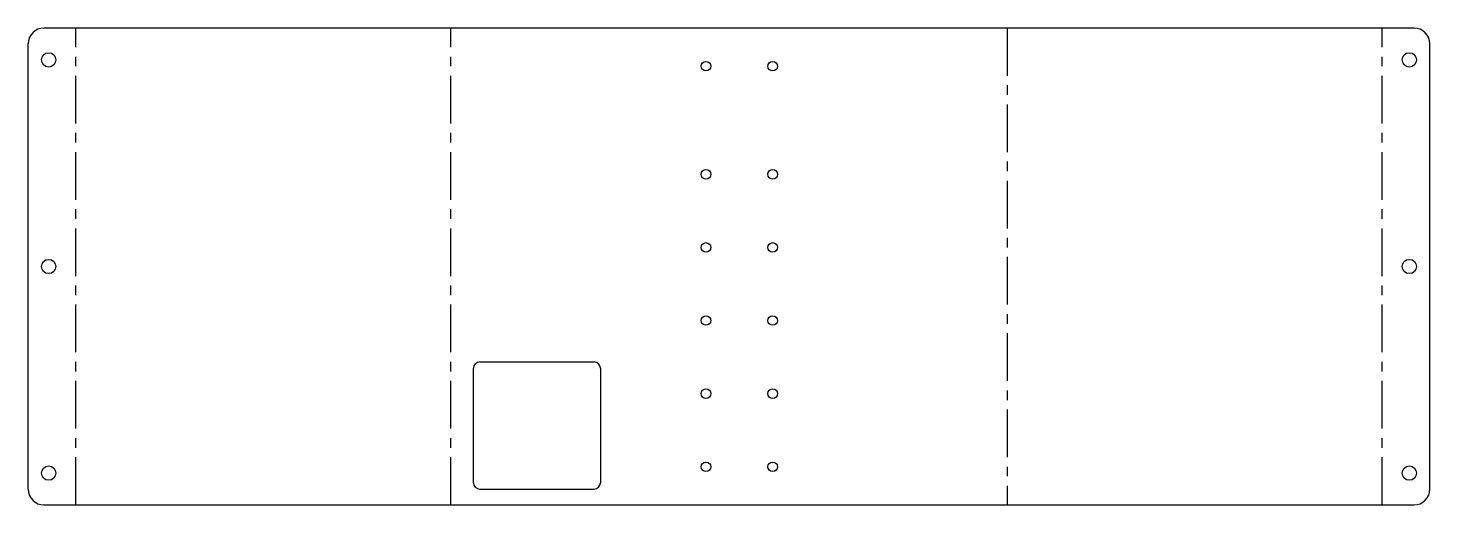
# Model space of a CAD drawing. Extents: x -429 to 13, y 0 to 150.
import ezdxf

# ---------------------------------------------------------------- set-up
doc = ezdxf.new("R2010")
doc.units = 0
doc.header["$MEASUREMENT"] = 0
doc.linetypes.add('AXES', pattern=[24, 15, -3, 3, -3])
doc.layers.get('0').update_dxf_attribs({"linetype": 'CONTINUOUS'})

msp = doc.modelspace()

# ---------------------------------------------------------------- linework, layer by layer
at = {"color": 7}
for p, q in [((8, 150), (-423.653677, 150)), ((-428.653677, 5), (-428.653677, 145)), ((13, 5), (13, 145)), ((-286.326838, 45), (-250.326838, 45)), ((-288.326838, 7), (-288.326838, 43)), ((-248.326838, 43), (-248.326838, 7)), ((-286.326838, 5), (-250.326838, 5)), ((-423.653677, 0), (8, 0))]:
    msp.add_line(p, q, dxfattribs=at)
at = {"color": 1, "linetype": 'AXES'}
for p, q in [((-413.571967, 0), (-413.571967, 150)), ((-295.408548, 0), (-295.408548, 150)), ((-120.245129, 150), (-120.245129, 0)), ((-2.08171, 0), (-2.08171, 150))]:
    msp.add_line(p, q, dxfattribs=at)
at = {"color": 7}
for centre, radius in [((-422.153677, 140), 2.25), ((6.5, 140), 2.25), ((-215.07652, 138), 1.5), ((-194.07652, 138), 1.5), ((-215.07652, 104), 1.5), ((-194.07652, 104), 1.5), ((-215.07652, 81), 1.5), ((-194.07652, 81), 1.5), ((-422.153677, 75), 2.25), ((6.5, 75), 2.25), ((-215.07652, 58), 1.5), ((-194.07652, 58), 1.5), ((-215.07652, 35), 1.5), ((-194.07652, 35), 1.5), ((-215.07652, 12), 1.5), ((-194.07652, 12), 1.5), ((-422.153677, 10), 2.25), ((6.5, 10), 2.25)]:
    msp.add_circle(centre, radius, dxfattribs=at)
for centre, radius, start, end in [((-423.653677, 145), 5, 90, 180), ((8, 145), 5, 360, 90), ((-286.326838, 43), 2, 90, 180), ((-250.326838, 43), 2, 360, 90), ((-423.653677, 5), 5, 180, 270), ((-286.326838, 7), 2, 180, 270), ((-250.326838, 7), 2, 270, 0), ((8, 5), 5, 270, 0)]:
    msp.add_arc(centre, radius, start, end, dxfattribs=at)

doc.saveas('drawing.dxf')
